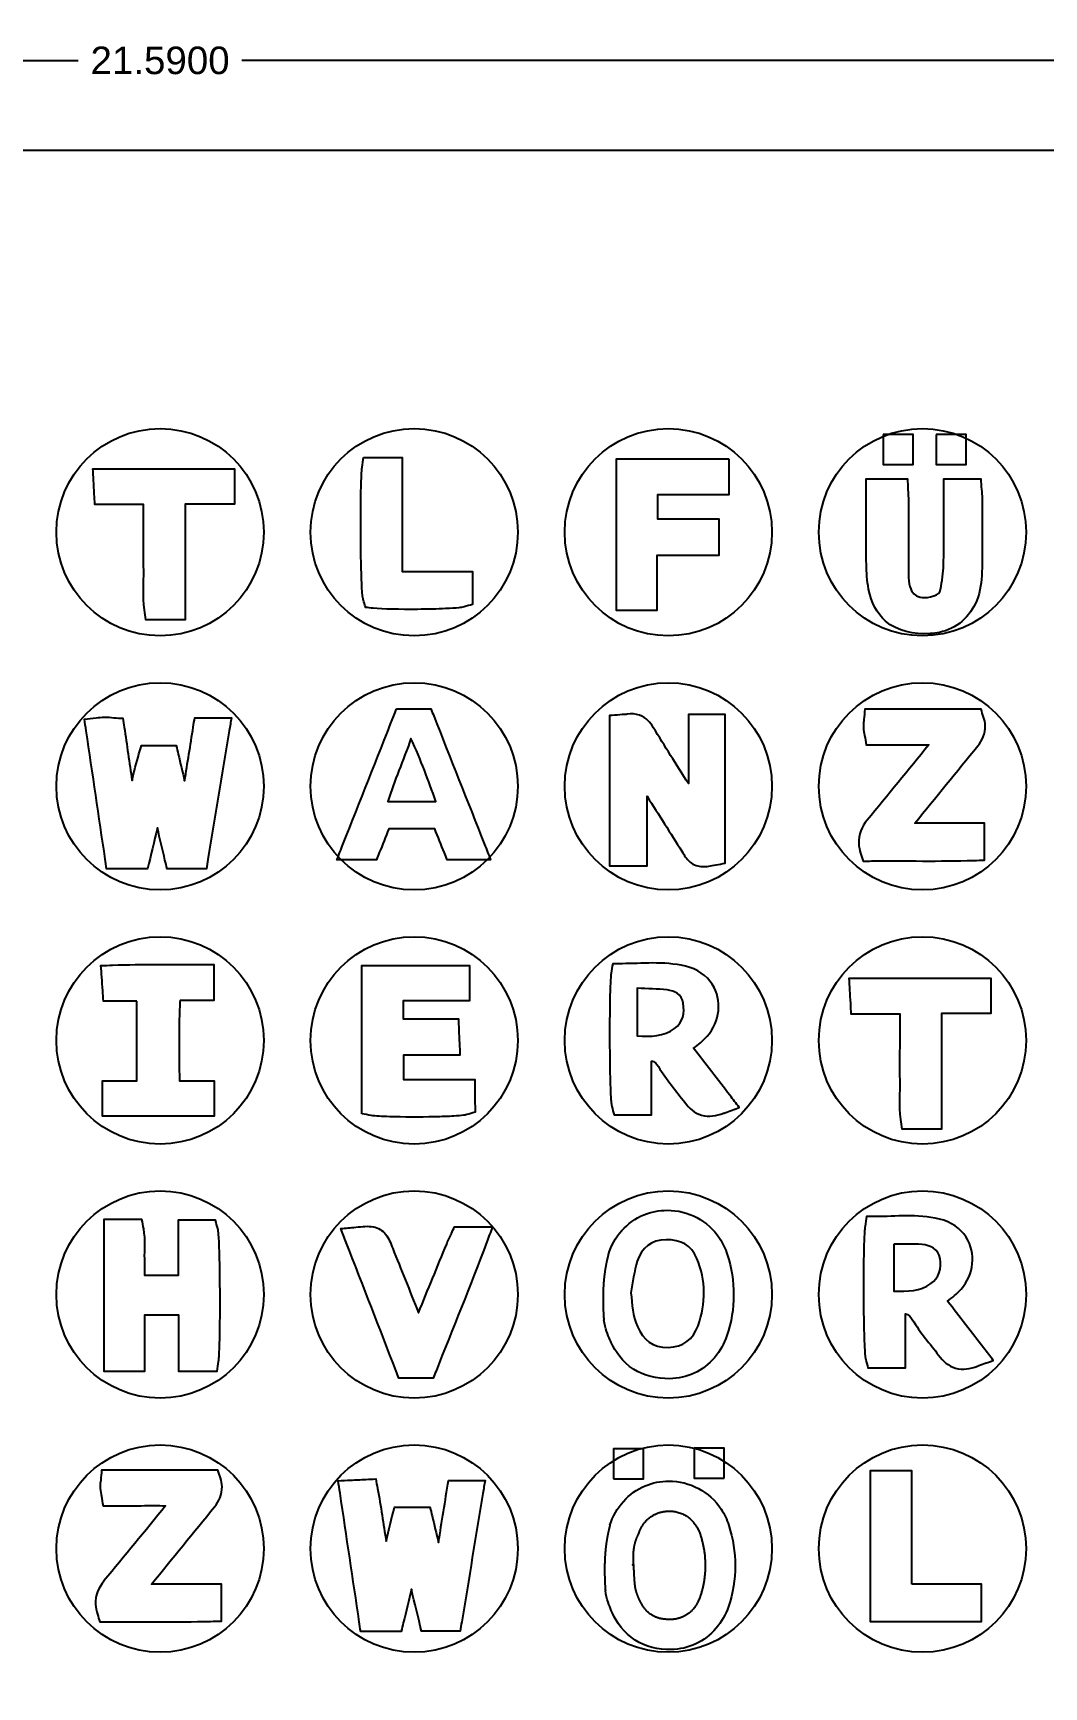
# Model space of a CAD drawing. Header units: centimetres. Extents: x 0 to 21.6, y 0 to 22.4.
# Drawn here: x 9.97 to 16.57, y 11.55 to 22.36 of the extents above; entities that cross this region are included whole.
import ezdxf

# ---------------------------------------------------------------- set-up
doc = ezdxf.new("R2010")
doc.units = ezdxf.units.CM
doc.header["$MEASUREMENT"] = 0
doc.styles.get("Standard").update_dxf_attribs({"font": 'arial.ttf'})
doc.dimstyles.get("Standard").update_dxf_attribs({"dimtxt": 0.18, "dimasz": 0.18, "dimexe": 0.18, "dimexo": 0.0625, "dimgap": 0.09, "dimtad": 0, "dimtih": 1, "dimtoh": 1, "dimdec": 4, "dimzin": 0, "dimdsep": 46, "dimtxsty": 'Standard', "dimcen": 0.09, "dimadec": 0, "dimazin": 0, "dimtfac": 1, "dimtdec": 4, "dimtofl": 0, "dimtmove": 0, "dimatfit": 3, "dimfxl": 1, "dimtolj": 1, "dimtzin": 0, "dimarcsym": 0})

# ---------------------------------------------------------------- blocks, each defined once
blk = doc.blocks.new('*D3')
at = {"color": 0, "lineweight": -2, "transparency": 16777216}
for p, q in [((0, 21.652), (0, 22.357)), ((21.59, 21.652), (21.59, 22.357)), ((0.18, 22.177), (10.26, 22.177)), ((21.41, 22.177), (11.33, 22.177))]:
    blk.add_line(p, q, dxfattribs=at)
at = {"color": 0, "transparency": 16777216}
for points in [[(0.18, 22.207), (0.18, 22.147), (0, 22.177)], [(21.41, 22.207), (21.41, 22.147), (21.59, 22.177)]]:
    blk.add_solid(points, dxfattribs=at)
at = {"layer": 'Defpoints', "color": 0, "transparency": 16777216}
for p in [(21.59, 22.177), (0, 21.59), (21.59, 21.59)]:
    blk.add_point(p, dxfattribs=at)
at = {"color": 0, "transparency": 16777216, "insert": (10.795, 22.177), "char_height": 0.18, "attachment_point": 5}
blk.add_mtext('\\A1;21.5900', dxfattribs=at)
blk = doc.blocks.new('*U11')
blk.add_circle((0.121, 0.192), 0.677)
blk = doc.blocks.new('*U12')
at = {"color": 0, "linetype": 'ByBlock', "lineweight": -2, "transparency": 16777216}
for p in [(8.3, 16.6), (9.96, 16.6), (11.62, 16.6), (13.28, 16.6), (8.3, 14.94), (9.96, 14.94), (11.62, 14.94), (13.28, 14.94), (8.3, 13.28), (9.96, 13.28), (11.62, 13.28), (13.28, 13.28), (8.3, 11.62), (9.96, 11.62), (11.62, 11.62), (13.28, 11.62), (8.3, 9.96), (9.96, 9.96), (11.62, 9.96), (13.28, 9.96)]:
    blk.add_blockref('*U11', p, dxfattribs=at)

msp = doc.modelspace()

# ---------------------------------------------------------------- linework, layer by layer
for points in [[(0, 0), (21.59, 0), (21.59, 21.59), (0, 21.59)], [(15.51778, 19.73368), (15.51778, 19.53751), (15.71395, 19.53751), (15.71395, 19.73368)], [(15.86356, 19.73368), (15.86356, 19.53751), (16.05972, 19.53751), (16.05972, 19.73368)], [(14.5126, 19.57259), (13.77414, 19.57259), (13.77414, 18.58629), (14.04155, 18.58629), (14.04155, 18.94537), (14.44764, 18.94537), (14.44764, 19.18164), (14.0467, 19.18164), (14.0467, 19.34279), (14.5126, 19.34279)], [(13.75692, 12.91077), (13.95308, 12.91077), (13.95308, 13.10693), (13.75692, 13.10693)], [(14.47954, 12.91523), (14.47954, 13.11139), (14.28338, 13.11139), (14.28338, 12.91523)]]:
    msp.add_lwpolyline(points, close=True)
for points, degree, knots in [([(12.12423, 19.58444), (12.12127, 19.56332), (12.11832, 19.5422), (12.11536, 19.52108), (12.11108, 19.49049), (12.1094, 19.44715), (12.10786, 19.38824), (12.1048, 19.27085), (12.10472, 19.10229), (12.10696, 18.9569), (12.10808, 18.8842), (12.10978, 18.81744), (12.11203, 18.7655), (12.11322, 18.73784), (12.11456, 18.71449), (12.11616, 18.69584), (12.11733, 18.68224), (12.11819, 18.67229), (12.12092, 18.65965), (12.12148, 18.65707), (12.12214, 18.65429), (12.12321, 18.65079), (12.12766, 18.63624), (12.13211, 18.62169), (12.13655, 18.60714), (12.13687, 18.60609), (12.13719, 18.60505), (12.13751, 18.604), (12.15373, 18.60237), (12.16996, 18.60073), (12.18618, 18.5991), (12.25078, 18.59258), (12.36314, 18.59092), (12.47589, 18.59178), (12.54201, 18.59228), (12.60727, 18.59379), (12.66046, 18.59624), (12.69474, 18.59782), (12.72369, 18.5997), (12.74644, 18.60229), (12.759, 18.60372), (12.76861, 18.60476), (12.78203, 18.6085), (12.79996, 18.61351), (12.81788, 18.61851), (12.83581, 18.62351), (12.83581, 18.69531), (12.83581, 18.76711), (12.83581, 18.83891), (12.81129, 18.83891), (12.78676, 18.83891), (12.76224, 18.8389), (12.63431, 18.83889), (12.50889, 18.83888), (12.37636, 18.83888), (12.37636, 19.0874), (12.37636, 19.33592), (12.37636, 19.58444), (12.29232, 19.58444), (12.20827, 19.58444), (12.12423, 19.58444)], 3, [0, 0, 0, 0, 0.19412187, 0.19412187, 0.19412187, 0.39469622, 0.39469622, 0.39469622, 0.79440904, 0.79440904, 0.79440904, 0.99426546, 0.99426546, 0.99426546, 1.10068193, 1.10068193, 1.10068193, 1.1782426, 1.1782426, 1.1782426, 1.19412187, 1.19412187, 1.19412187, 1.47722309, 1.47722309, 1.47722309, 1.49755207, 1.49755207, 1.49755207, 1.62948085, 1.62948085, 1.62948085, 2.08969772, 2.08969772, 2.08969772, 2.35958929, 2.35958929, 2.35958929, 2.53350724, 2.53350724, 2.53350724, 2.62948085, 2.62948085, 2.62948085, 2.96769652, 2.96769652, 2.96769652, 3.96769652, 3.96769652, 3.96769652, 4.12972646, 4.12972646, 4.12972646, 4.97498948, 4.97498948, 4.97498948, 5.97498948, 5.97498948, 5.97498948, 6.97498948, 6.97498948, 6.97498948, 6.97498948]), ([(10.68792, 18.84394), (10.68916, 18.76616), (10.6812, 18.68003), (10.69306, 18.58798), (10.69581, 18.56659), (10.69857, 18.5452), (10.70133, 18.52382), (10.78739, 18.52382), (10.87345, 18.52382), (10.95952, 18.52382), (10.95952, 18.77587), (10.95952, 19.02793), (10.95952, 19.27998), (11.06656, 19.27998), (11.1736, 19.27998), (11.28064, 19.27998), (11.28064, 19.35689), (11.28064, 19.4338), (11.28064, 19.51072), (10.97254, 19.51072), (10.66445, 19.51072), (10.35635, 19.51072), (10.35776, 19.48487), (10.35916, 19.45902), (10.36056, 19.43318), (10.36219, 19.40302), (10.36357, 19.37775), (10.36533, 19.34527), (10.36658, 19.32208), (10.36784, 19.29888), (10.36909, 19.27568), (10.47527, 19.27568), (10.58144, 19.27568), (10.68762, 19.27568), (10.68762, 19.2139), (10.68762, 19.15211), (10.68762, 19.09033), (10.68762, 19.00922), (10.68657, 18.92708), (10.68792, 18.84394)], 3, [0, 0, 0, 0, 1, 1, 1, 1.26252933, 1.26252933, 1.26252933, 2.26252933, 2.26252933, 2.26252933, 3.26252933, 3.26252933, 3.26252933, 4.26252933, 4.26252933, 4.26252933, 5.26252933, 5.26252933, 5.26252933, 6.26252933, 6.26252933, 6.26252933, 7.12036964, 7.12036964, 7.12036964, 8.12036964, 8.12036964, 8.12036964, 8.83397732, 8.83397732, 8.83397732, 9.83397732, 9.83397732, 9.83397732, 10.83397732, 10.83397732, 10.83397732, 11.83391642, 11.83391642, 11.83391642, 11.83391642]), ([(15.40812, 19.29431), (15.40814, 19.31848), (15.40814, 19.34265), (15.40814, 19.37193), (15.40814, 19.39645), (15.40814, 19.42097), (15.40814, 19.44549), (15.49782, 19.44549), (15.5875, 19.44549), (15.67718, 19.44549), (15.67829, 19.42212), (15.67939, 19.39876), (15.68049, 19.3754), (15.68176, 19.34856), (15.684, 19.32357), (15.68405, 19.29524)], 3, [0, 0, 0, 0, 0.99925616, 0.99925616, 0.99925616, 1.83604736, 1.83604736, 1.83604736, 2.83604736, 2.83604736, 2.83604736, 3.65709546, 3.65709546, 3.65709546, 4.65709546, 4.65709546, 4.65709546, 4.65709546]), ([(15.91289, 18.88382), (15.91289, 18.88382), (15.91289, 18.88382), (15.91289, 18.88383), (15.91596, 19.01812), (15.91386, 19.15387), (15.91388, 19.29089), (15.91388, 19.34188), (15.91388, 19.39287), (15.91388, 19.44386), (15.99452, 19.44386), (16.07516, 19.44386), (16.1558, 19.44386), (16.15744, 19.4211), (16.15908, 19.39835), (16.16073, 19.37559), (16.16199, 19.35815), (16.16496, 19.33742), (16.16499, 19.31169)], 3, [0, 0, 0, 0, 0.00001812, 0.00001812, 0.00001812, 1.00001812, 1.00001812, 1.00001812, 2.00001812, 2.00001812, 2.00001812, 3.00001812, 3.00001812, 3.00001812, 4.12017478, 4.12017478, 4.12017478, 5.12017478, 5.12017478, 5.12017478, 5.12017478]), ([(15.40872, 18.8845), (15.40695, 19.02179), (15.40812, 19.15838), (15.40812, 19.29421), (15.40812, 19.29424), (15.40812, 19.29428), (15.40812, 19.29431)], 3, [0, 0, 0, 0, 1, 1, 1, 1.00026325, 1.00026325, 1.00026325, 1.00026325]), ([(15.68405, 19.29524), (15.68438, 19.14397), (15.68421, 18.99282), (15.68421, 18.84176), (15.68421, 18.82585), (15.68392, 18.81175), (15.68428, 18.79946)], 3, [0, 0, 0, 0, 0.99992461, 0.99992461, 0.99992461, 1.99642997, 1.99642997, 1.99642997, 1.99642997]), ([(15.89247, 18.72198), (15.89248, 18.72199), (15.89248, 18.72201), (15.89248, 18.72203), (15.9041, 18.77598), (15.91167, 18.83086), (15.91289, 18.88382)], 3, [-0.00027596, -0.00027596, -0.00027596, -0.00027596, 0, 0, 0, 0.99997637, 0.99997637, 0.99997637, 0.99997637]), ([(15.82496, 18.43324), (15.71798, 18.42749), (15.61326, 18.44607), (15.53443, 18.51518), (15.4786, 18.56413), (15.44078, 18.63569), (15.42341, 18.72411)], 3, [0.000022713, 0.000022713, 0.000022713, 0.000022713, 0.585396377, 0.585396377, 0.585396377, 0.999960511, 0.999960511, 0.999960511, 0.999960511]), ([(15.68428, 18.79946), (15.68428, 18.79939), (15.68428, 18.79932), (15.68429, 18.79925), (15.68605, 18.73622), (15.70517, 18.70298), (15.72761, 18.68601), (15.75091, 18.6684), (15.78768, 18.65994), (15.8495, 18.67911), (15.84953, 18.67911), (15.84956, 18.67912), (15.84958, 18.67913)], 3, [-0.00045052, -0.00045052, -0.00045052, -0.00045052, 0, 0, 0, 0.49064025, 0.49064025, 0.49064025, 1, 1, 1, 1.00016534, 1.00016534, 1.00016534, 1.00016534]), ([(16.12989, 18.65026), (16.12989, 18.65026), (16.12988, 18.65025), (16.12988, 18.65024), (16.08663, 18.54025), (15.99543, 18.46441), (15.88628, 18.44123), (15.86634, 18.437), (15.84585, 18.43436), (15.82496, 18.43324)], 3, [-0.00006609, -0.00006609, -0.00006609, -0.00006609, 0, 0, 0, 0.84548916, 0.84548916, 0.84548916, 1, 1, 1, 1]), ([(12.3396, 17.94202), (12.33347, 17.92651), (12.32734, 17.91099), (12.32121, 17.89548), (12.21026, 17.61462), (12.10142, 17.33905), (11.98982, 17.05655), (11.97658, 17.02302), (11.96333, 16.9895), (11.95009, 16.95597), (12.03629, 16.95597), (12.12249, 16.95597), (12.20868, 16.95597), (12.21485, 16.97139), (12.22101, 16.98681), (12.22717, 17.00224), (12.24783, 17.05396), (12.26833, 17.10529), (12.28916, 17.15743), (12.38918, 17.15743), (12.4892, 17.15743), (12.58922, 17.15743), (12.61046, 17.10475), (12.63152, 17.05254), (12.652, 17.00182), (12.6582, 16.98648), (12.66439, 16.97114), (12.67059, 16.9558), (12.76509, 16.9558), (12.85959, 16.9558), (12.9541, 16.9558), (12.94083, 16.98934), (12.92757, 17.02288), (12.9143, 17.05642), (12.80199, 17.3404), (12.69219, 17.61807), (12.58248, 17.89551), (12.57635, 17.91101), (12.57022, 17.92651), (12.56409, 17.94202), (12.48926, 17.94202), (12.41443, 17.94202), (12.3396, 17.94202)], 3, [0, 0, 0, 0, 0.05522738, 0.05522738, 0.05522738, 1.05522738, 1.05522738, 1.05522738, 1.17391653, 1.17391653, 1.17391653, 2.17391653, 2.17391653, 2.17391653, 2.40433952, 2.40433952, 2.40433952, 3.17696123, 3.17696123, 3.17696123, 4.17696123, 4.17696123, 4.17696123, 4.95170932, 4.95170932, 4.95170932, 5.18607137, 5.18607137, 5.18607137, 6.18607137, 6.18607137, 6.18607137, 6.30417183, 6.30417183, 6.30417183, 7.30417183, 7.30417183, 7.30417183, 7.36005255, 7.36005255, 7.36005255, 8.36005255, 8.36005255, 8.36005255, 8.36005255]), ([(16.13648, 17.69942), (16.16475, 17.73375), (16.18719, 17.78068), (16.18511, 17.83185), (16.18433, 17.85096), (16.18055, 17.86994), (16.17445, 17.88845), (16.16891, 17.90531), (16.16336, 17.92217), (16.15782, 17.93902), (15.90473, 17.93902), (15.65165, 17.93902), (15.39857, 17.93902), (15.39655, 17.91671), (15.39454, 17.89439), (15.39253, 17.87207), (15.39151, 17.86081), (15.38773, 17.84688), (15.38917, 17.82204)], 3, [0, 0, 0, 0, 0.72815357, 0.72815357, 0.72815357, 1, 1, 1, 1.35220613, 1.35220613, 1.35220613, 2.35220613, 2.35220613, 2.35220613, 3.78454105, 3.78454105, 3.78454105, 4.78454105, 4.78454105, 4.78454105, 4.78454105]), ([(10.43141, 17.8878), (10.4314, 17.8878), (10.43139, 17.8878), (10.43138, 17.8878), (10.40971, 17.88803), (10.39738, 17.88508), (10.37756, 17.88308), (10.35199, 17.8805), (10.32642, 17.87793), (10.30085, 17.87535), (10.30462, 17.84993), (10.3084, 17.82451), (10.31217, 17.79909), (10.35404, 17.51697), (10.39514, 17.23977), (10.43663, 16.95994), (10.43974, 16.93902), (10.44284, 16.91809), (10.44594, 16.89717), (10.53506, 16.89717), (10.62418, 16.89717), (10.7133, 16.89717), (10.73475, 16.98594), (10.7562, 17.07471), (10.77765, 17.16349), (10.79413, 17.09341), (10.81058, 17.02342), (10.827, 16.95357), (10.83144, 16.93466), (10.83589, 16.91575), (10.84033, 16.89684), (10.92613, 16.89684), (11.01194, 16.89684), (11.09774, 16.89684), (11.10114, 16.91736), (11.10453, 16.93787), (11.10793, 16.95839), (11.15444, 17.23948), (11.20049, 17.5178), (11.2469, 17.79803), (11.25162, 17.82656), (11.25635, 17.85509), (11.26107, 17.88361), (11.18121, 17.88361), (11.10135, 17.88361), (11.02149, 17.88361), (11.01819, 17.86297), (11.01488, 17.84233), (11.01157, 17.82169), (10.99273, 17.70411), (10.97406, 17.58761), (10.95547, 17.47165), (10.94153, 17.52956), (10.92762, 17.58736), (10.91375, 17.64496), (10.90923, 17.66374), (10.90471, 17.68252), (10.90019, 17.7013), (10.82434, 17.7013), (10.74849, 17.7013), (10.67265, 17.7013), (10.66748, 17.68368), (10.66232, 17.66605), (10.65716, 17.64843), (10.63997, 17.58978), (10.62555, 17.53155), (10.61167, 17.47429), (10.59478, 17.58978), (10.57788, 17.70538), (10.56094, 17.82121), (10.55808, 17.84077), (10.55522, 17.86032), (10.55236, 17.87988), (10.53265, 17.88124), (10.51293, 17.8826), (10.49321, 17.88396), (10.47129, 17.88547), (10.45336, 17.88757), (10.43141, 17.8878)], 3, [0, 0, 0, 0, 0.00078522, 0.00078522, 0.00078522, 1.00078522, 1.00078522, 1.00078522, 2.15498862, 2.15498862, 2.15498862, 2.24509166, 2.24509166, 2.24509166, 3.24509166, 3.24509166, 3.24509166, 3.31986396, 3.31986396, 3.31986396, 4.31986396, 4.31986396, 4.31986396, 5.31986396, 5.31986396, 5.31986396, 5.75949402, 5.75949402, 5.75949402, 5.87850653, 5.87850653, 5.87850653, 6.87850653, 6.87850653, 6.87850653, 6.95149702, 6.95149702, 6.95149702, 7.95149702, 7.95149702, 7.95149702, 8.05329041, 8.05329041, 8.05329041, 9.05329041, 9.05329041, 9.05329041, 9.14300586, 9.14300586, 9.14300586, 9.6541018, 9.6541018, 9.6541018, 10.0025333, 10.0025333, 10.0025333, 10.11613519, 10.11613519, 10.11613519, 11.11613519, 11.11613519, 11.11613519, 11.22051951, 11.22051951, 11.22051951, 11.55619028, 11.55619028, 11.55619028, 12.06020414, 12.06020414, 12.06020414, 12.14529807, 12.14529807, 12.14529807, 12.98817656, 12.98817656, 12.98817656, 13.98814348, 13.98814348, 13.98814348, 13.98814348]), ([(13.84665, 17.90652), (13.83762, 17.90503), (13.82188, 17.90463), (13.79808, 17.90278), (13.77546, 17.90102), (13.75285, 17.89925), (13.73023, 17.89749), (13.73023, 17.57025), (13.73023, 17.24301), (13.73023, 16.91576), (13.75478, 16.9158), (13.77933, 16.91583), (13.80388, 16.91586), (13.83739, 16.9159), (13.86585, 16.9159), (13.90311, 16.9159), (13.92763, 16.9159), (13.95215, 16.9159), (13.97667, 16.9159), (13.97667, 16.94042), (13.97667, 16.96494), (13.97667, 16.98946), (13.97667, 17.05918), (13.97665, 17.12537), (13.97665, 17.19154), (13.97665, 17.25226), (13.97566, 17.31185), (13.9765, 17.37021), (14.05242, 17.25049), (14.1283, 17.13076), (14.20399, 17.01095)], 3, [0, 0, 0, 0, 0.99934937, 0.99934937, 0.99934937, 2.07860979, 2.07860979, 2.07860979, 3.07860979, 3.07860979, 3.07860979, 3.81011515, 3.81011515, 3.81011515, 4.81011515, 4.81011515, 4.81011515, 5.46821716, 5.46821716, 5.46821716, 5.81999403, 5.81999403, 5.81999403, 6.81999403, 6.81999403, 6.81999403, 7.68362319, 7.68362319, 7.68362319, 8.39988328, 8.39988328, 8.39988328, 8.39988328]), ([(14.01604, 17.8207), (13.99734, 17.85118), (13.97035, 17.88467), (13.92665, 17.9004), (13.90126, 17.90953), (13.87311, 17.9109), (13.84665, 17.90652)], 3, [0.000067147, 0.000067147, 0.000067147, 0.000067147, 0.632572065, 0.632572065, 0.632572065, 1, 1, 1, 1]), ([(14.20399, 17.01095), (14.20399, 17.01095), (14.20399, 17.01094), (14.20399, 17.01094), (14.22106, 16.98393), (14.23168, 16.96244), (14.25825, 16.93988), (14.2791, 16.92218), (14.31209, 16.91138), (14.33731, 16.91083), (14.36767, 16.91015), (14.39176, 16.91577), (14.42675, 16.92215), (14.44687, 16.92583), (14.46698, 16.9295), (14.4871, 16.93317), (14.4871, 17.25669), (14.4871, 17.58022), (14.4871, 17.90374), (14.40666, 17.90374), (14.32623, 17.90374), (14.24579, 17.90374), (14.24579, 17.75379), (14.24579, 17.60384), (14.24579, 17.45388), (14.16845, 17.5761), (14.09129, 17.69801), (14.01605, 17.82068), (14.01605, 17.82068), (14.01605, 17.82069), (14.01604, 17.8207)], 3, [0, 0, 0, 0, 0.00002245, 0.00002245, 0.00002245, 0.36648014, 0.36648014, 0.36648014, 0.6539247, 0.6539247, 0.6539247, 1.00002245, 1.00002245, 1.00002245, 1.19919025, 1.19919025, 1.19919025, 2.19919025, 2.19919025, 2.19919025, 3.19919025, 3.19919025, 3.19919025, 4.19919025, 4.19919025, 4.19919025, 4.98912166, 4.98912166, 4.98912166, 4.98916294, 4.98916294, 4.98916294, 4.98916294]), ([(12.43404, 17.74854), (12.50023, 17.60584), (12.54611, 17.47437), (12.59696, 17.33732), (12.48986, 17.33732), (12.39198, 17.33732), (12.28335, 17.33732), (12.32443, 17.47344), (12.38297, 17.59935), (12.43404, 17.74854), (12.50023, 17.60584), (12.54611, 17.47437), (12.59696, 17.33732), (12.48986, 17.33732), (12.39198, 17.33732), (12.28335, 17.33732), (12.32443, 17.47344), (12.38297, 17.59933), (12.43404, 17.74854)], 3, [0, 0, 0, 0, 1, 1, 1, 2, 2, 2, 3, 3, 3, 4, 4, 4, 5, 5, 5, 6, 6, 6, 6]), ([(15.38917, 17.82204), (15.39053, 17.79869), (15.39487, 17.78354), (15.39741, 17.76833), (15.40083, 17.74785), (15.40425, 17.72737), (15.40767, 17.70689), (15.49039, 17.70682), (15.5731, 17.70675), (15.65581, 17.70668), (15.71194, 17.70663), (15.7655, 17.7083), (15.81622, 17.7061), (15.68232, 17.54176), (15.5489, 17.37742), (15.41386, 17.21487), (15.41386, 17.21487), (15.41386, 17.21487), (15.41386, 17.21487)], 3, [0, 0, 0, 0, 0.99977745, 0.99977745, 0.99977745, 2.11838602, 2.11838602, 2.11838602, 3.11838602, 3.11838602, 3.11838602, 4.11832114, 4.11832114, 4.11832114, 4.97489862, 4.97489862, 4.97489862, 4.97491034, 4.97491034, 4.97491034, 4.97491034]), ([(15.41386, 17.21487), (15.37943, 17.17342), (15.35573, 17.11904), (15.3589, 17.06171), (15.36007, 17.0406), (15.36434, 17.01967), (15.37098, 16.99893), (15.37649, 16.98174), (15.382, 16.96454), (15.3875, 16.94735), (15.40556, 16.9475), (15.42361, 16.94766), (15.44167, 16.94781), (15.66397, 16.94972), (15.88589, 16.94435), (16.10953, 16.95129), (16.13329, 16.95203), (16.15705, 16.95277), (16.1808, 16.95351), (16.1808, 17.03374), (16.1808, 17.11397), (16.1808, 17.1942), (16.15629, 17.1942), (16.13177, 17.1942), (16.10725, 17.19421), (15.98006, 17.19422), (15.85503, 17.19423), (15.72482, 17.19423), (15.86196, 17.36304), (15.99856, 17.53195), (16.13648, 17.69942)], 3, [0, 0, 0, 0, 0.73084267, 0.73084267, 0.73084267, 0.9999803, 0.9999803, 0.9999803, 1.29316916, 1.29316916, 1.29316916, 1.37381091, 1.37381091, 1.37381091, 2.37381091, 2.37381091, 2.37381091, 2.48135121, 2.48135121, 2.48135121, 3.48135121, 3.48135121, 3.48135121, 3.62053483, 3.62053483, 3.62053483, 4.34258068, 4.34258068, 4.34258068, 5.28773811, 5.28773811, 5.28773811, 5.28773811]), ([(10.6433, 16.03199), (10.6433, 15.85826), (10.6433, 15.68452), (10.6433, 15.51079), (10.56866, 15.51079), (10.49403, 15.51079), (10.41939, 15.51079), (10.4194, 15.48626), (10.41942, 15.46172), (10.41943, 15.43719), (10.41945, 15.4046), (10.41945, 15.38108), (10.41945, 15.35412), (10.41945, 15.3296), (10.41945, 15.30508), (10.41945, 15.28056), (10.66253, 15.28056), (10.9056, 15.28056), (11.14868, 15.28056), (11.14868, 15.35787), (11.14868, 15.43518), (11.14868, 15.51249), (11.07339, 15.51249), (10.9981, 15.51249), (10.92282, 15.51249), (10.92228, 15.52331), (10.9218, 15.53468), (10.92137, 15.547), (10.91827, 15.63488), (10.9178, 15.76087), (10.91975, 15.87074), (10.92082, 15.93144), (10.92264, 15.98742), (10.92505, 16.02894), (10.9252, 16.03151), (10.92535, 16.03401), (10.92551, 16.03649), (10.99921, 16.03649), (11.07291, 16.03649), (11.14661, 16.03649), (11.14661, 16.11501), (11.14661, 16.19354), (11.14661, 16.27206), (11.12182, 16.27179), (11.09703, 16.27152), (11.07225, 16.27125), (10.87694, 16.26912), (10.68439, 16.27526), (10.48465, 16.26712), (10.45942, 16.2661), (10.4342, 16.26507), (10.40898, 16.26404), (10.41074, 16.23886), (10.4125, 16.21367), (10.41426, 16.18849), (10.4165, 16.15655), (10.41817, 16.13295), (10.42046, 16.10038), (10.42207, 16.07758), (10.42367, 16.05479), (10.42528, 16.03199), (10.49795, 16.03199), (10.57063, 16.03199), (10.6433, 16.03199)], 3, [0, 0, 0, 0, 1, 1, 1, 2, 2, 2, 2.75240737, 2.75240737, 2.75240737, 3.75240737, 3.75240737, 3.75240737, 4.66164142, 4.66164142, 4.66164142, 5.66164142, 5.66164142, 5.66164142, 6.66164142, 6.66164142, 6.66164142, 7.66164142, 7.66164142, 7.66164142, 7.71606933, 7.71606933, 7.71606933, 8.104074, 8.104074, 8.104074, 8.31840448, 8.31840448, 8.31840448, 8.33170731, 8.33170731, 8.33170731, 9.33170731, 9.33170731, 9.33170731, 10.33170731, 10.33170731, 10.33170731, 10.45731909, 10.45731909, 10.45731909, 11.45731909, 11.45731909, 11.45731909, 11.58582884, 11.58582884, 11.58582884, 12.37508782, 12.37508782, 12.37508782, 13.37508782, 13.37508782, 13.37508782, 14.07466284, 14.07466284, 14.07466284, 15.07466284, 15.07466284, 15.07466284, 15.07466284]), ([(12.11182, 15.29578), (12.13232, 15.29238), (12.15283, 15.28898), (12.17333, 15.28557), (12.20373, 15.28053), (12.24319, 15.27873), (12.29493, 15.27711), (12.37991, 15.27445), (12.49071, 15.27429), (12.58647, 15.27624), (12.63434, 15.27721), (12.67833, 15.27871), (12.71385, 15.28077), (12.73925, 15.28224), (12.75975, 15.28383), (12.77713, 15.28638), (12.78405, 15.28739), (12.79023, 15.28836), (12.79878, 15.2908), (12.81658, 15.29588), (12.83438, 15.30097), (12.85218, 15.30606), (12.85217, 15.32457), (12.85215, 15.34308), (12.85213, 15.36159), (12.85211, 15.38571), (12.85211, 15.40993), (12.85211, 15.44634), (12.85211, 15.47086), (12.85211, 15.49538), (12.85211, 15.5199), (12.69635, 15.5199), (12.54059, 15.5199), (12.38483, 15.5199), (12.38483, 15.57294), (12.38483, 15.62598), (12.38483, 15.67902), (12.50786, 15.67902), (12.6309, 15.67902), (12.75393, 15.67902), (12.75278, 15.70464), (12.75162, 15.73026), (12.75047, 15.75589), (12.749, 15.78847), (12.74787, 15.81373), (12.74642, 15.8462), (12.74538, 15.86963), (12.74433, 15.89306), (12.74329, 15.91649), (12.62326, 15.91649), (12.50323, 15.91649), (12.3832, 15.91649), (12.3832, 15.956), (12.3832, 15.99551), (12.3832, 16.03502), (12.52763, 16.03502), (12.67207, 16.03502), (12.81651, 16.03502), (12.81651, 16.11195), (12.81651, 16.18888), (12.81651, 16.26581), (12.58161, 16.26581), (12.34671, 16.26581), (12.11182, 16.26581), (12.11182, 15.94247), (12.11182, 15.61913), (12.11182, 15.29578)], 3, [0, 0, 0, 0, 0.23033109, 0.23033109, 0.23033109, 0.46372126, 0.46372126, 0.46372126, 0.84702617, 0.84702617, 0.84702617, 1.03867863, 1.03867863, 1.03867863, 1.17574655, 1.17574655, 1.17574655, 1.23033109, 1.23033109, 1.23033109, 1.56654087, 1.56654087, 1.56654087, 2.3328675, 2.3328675, 2.3328675, 3.3328675, 3.3328675, 3.3328675, 4.00626572, 4.00626572, 4.00626572, 5.00626572, 5.00626572, 5.00626572, 6.00626572, 6.00626572, 6.00626572, 7.00626572, 7.00626572, 7.00626572, 7.79249071, 7.79249071, 7.79249071, 8.79249071, 8.79249071, 8.79249071, 9.51369928, 9.51369928, 9.51369928, 10.51369928, 10.51369928, 10.51369928, 11.51369928, 11.51369928, 11.51369928, 12.51369928, 12.51369928, 12.51369928, 13.51369928, 13.51369928, 13.51369928, 14.51369928, 14.51369928, 14.51369928, 15.51369928, 15.51369928, 15.51369928, 15.51369928]), ([(14.3694, 15.80335), (14.3694, 15.80335), (14.3694, 15.80335), (14.3694, 15.80335), (14.45197, 15.89784), (14.46994, 16.03654), (14.40173, 16.14263), (14.3656, 16.19882), (14.30437, 16.24239), (14.22703, 16.26044), (14.0797, 16.29484), (13.9399, 16.27664), (13.81465, 16.27687), (13.79361, 16.27691), (13.77257, 16.27695), (13.75152, 16.27699), (13.74829, 16.2562), (13.74506, 16.23541), (13.74182, 16.21462), (13.73797, 16.18988), (13.73669, 16.15946), (13.73518, 16.11589), (13.73138, 16.00583), (13.7306, 15.82936), (13.73221, 15.67336), (13.73302, 15.59537), (13.73442, 15.52269), (13.73641, 15.46599), (13.73749, 15.43515), (13.73872, 15.40914), (13.74021, 15.38877), (13.74129, 15.37409), (13.74206, 15.36362), (13.74459, 15.35071), (13.745, 15.3486), (13.74548, 15.34636), (13.74618, 15.34368), (13.75098, 15.32538), (13.75578, 15.30708), (13.76058, 15.28878), (13.84203, 15.28878), (13.92348, 15.28878), (14.00493, 15.28878), (14.00492, 15.3133), (14.00492, 15.33783), (14.00491, 15.36235), (14.0049, 15.45762), (14.00489, 15.54952), (14.00489, 15.64082), (14.01059, 15.64003), (14.01437, 15.63886), (14.01812, 15.63719), (14.02689, 15.63327), (14.03669, 15.6262), (14.05027, 15.60413)], 3, [0, 0, 0, 0, 0.00001576, 0.00001576, 0.00001576, 0.65377623, 0.65377623, 0.65377623, 1.00001576, 1.00001576, 1.00001576, 2.00001074, 2.00001074, 2.00001074, 2.16010553, 2.16010553, 2.16010553, 2.38176332, 2.38176332, 2.38176332, 2.54697631, 2.54697631, 2.54697631, 2.96436981, 2.96436981, 2.96436981, 3.17306657, 3.17306657, 3.17306657, 3.28657962, 3.28657962, 3.28657962, 3.3683996, 3.3683996, 3.3683996, 3.38176332, 3.38176332, 3.38176332, 3.71825433, 3.71825433, 3.71825433, 4.71825433, 4.71825433, 4.71825433, 4.92587699, 4.92587699, 4.92587699, 5.73247829, 5.73247829, 5.73247829, 5.91551785, 5.91551785, 5.91551785, 6.34336848, 6.34336848, 6.34336848, 6.34336848]), ([(13.91197, 15.80533), (13.91197, 15.90676), (13.91197, 16.00424), (13.91197, 16.11657), (13.9801, 16.11289), (14.04369, 16.11234), (14.10651, 16.10517), (14.15795, 16.09928), (14.20426, 16.07706), (14.21232, 16.01864), (14.22099, 15.95567), (14.21467, 15.89417), (14.15635, 15.85303), (14.08361, 15.80176), (14.00153, 15.79814), (13.91197, 15.80533), (13.91197, 15.90678), (13.91197, 16.00424), (13.91197, 16.11657), (13.9801, 16.11289), (14.04369, 16.11234), (14.10651, 16.10517), (14.15794, 16.09928), (14.20426, 16.07704), (14.21232, 16.01864), (14.22099, 15.95567), (14.21467, 15.89417), (14.15635, 15.85303), (14.08363, 15.80174), (14.00153, 15.79812), (13.91197, 15.80533)], 3, [0, 0, 0, 0, 1, 1, 1, 2, 2, 2, 3, 3, 3, 4, 4, 4, 5, 5, 5, 6, 6, 6, 7, 7, 7, 8, 8, 8, 9, 9, 9, 10, 10, 10, 10]), ([(15.62877, 15.51565), (15.63002, 15.43788), (15.62205, 15.35174), (15.63391, 15.25969), (15.63667, 15.2383), (15.63943, 15.21692), (15.64218, 15.19553), (15.72825, 15.19553), (15.81431, 15.19553), (15.90037, 15.19553), (15.90037, 15.44759), (15.90037, 15.69964), (15.90037, 15.95169), (16.00741, 15.95169), (16.11445, 15.95169), (16.22149, 15.95169), (16.22149, 16.02861), (16.22149, 16.10552), (16.22149, 16.18243), (15.9134, 16.18243), (15.6053, 16.18243), (15.29721, 16.18243), (15.29861, 16.15658), (15.30001, 16.13074), (15.30141, 16.10489), (15.30304, 16.07473), (15.30443, 16.04947), (15.30618, 16.01699), (15.30744, 15.99379), (15.30869, 15.97059), (15.30995, 15.9474), (15.41612, 15.9474), (15.5223, 15.9474), (15.62848, 15.9474), (15.62848, 15.88561), (15.62848, 15.82383), (15.62848, 15.76204), (15.62848, 15.68094), (15.62743, 15.59879), (15.62877, 15.51565)], 3, [0, 0, 0, 0, 1, 1, 1, 1.26252933, 1.26252933, 1.26252933, 2.26252933, 2.26252933, 2.26252933, 3.26252933, 3.26252933, 3.26252933, 4.26252933, 4.26252933, 4.26252933, 5.26252933, 5.26252933, 5.26252933, 6.26252933, 6.26252933, 6.26252933, 7.12036964, 7.12036964, 7.12036964, 8.12036964, 8.12036964, 8.12036964, 8.83397732, 8.83397732, 8.83397732, 9.83397732, 9.83397732, 9.83397732, 10.83397732, 10.83397732, 10.83397732, 11.83391642, 11.83391642, 11.83391642, 11.83391642]), ([(14.22194, 15.37128), (14.22194, 15.37128), (14.22194, 15.37128), (14.22195, 15.37127), (14.25089, 15.33351), (14.28528, 15.3005), (14.33227, 15.28697), (14.38071, 15.27303), (14.42815, 15.28296), (14.47631, 15.29988), (14.47907, 15.30085), (14.48186, 15.30186), (14.48466, 15.30289), (14.51603, 15.31442), (14.5474, 15.32596), (14.57877, 15.3375), (14.55834, 15.36396), (14.53792, 15.39041), (14.5175, 15.41687), (14.43775, 15.52019), (14.35839, 15.62302), (14.28048, 15.72398), (14.31032, 15.74695), (14.34122, 15.7711), (14.3694, 15.80335)], 3, [0, 0, 0, 0, 0.00005366, 0.00005366, 0.00005366, 0.47851645, 0.47851645, 0.47851645, 0.97172652, 0.97172652, 0.97172652, 1.00005366, 1.00005366, 1.00005366, 1.35722641, 1.35722641, 1.35722641, 1.5721588, 1.5721588, 1.5721588, 2.41148305, 2.41148305, 2.41148305, 3.02078695, 3.02078695, 3.02078695, 3.02078695]), ([(10.69434, 14.35029), (10.69435, 14.35027), (10.69435, 14.35025), (10.69435, 14.35023), (10.6952, 14.31328), (10.69512, 14.27685), (10.69494, 14.23978), (10.76752, 14.23978), (10.84011, 14.23978), (10.91269, 14.23978), (10.91269, 14.36008), (10.91269, 14.48038), (10.91269, 14.60068), (10.99406, 14.60068), (11.07544, 14.60068), (11.15681, 14.60068), (11.16172, 14.58258), (11.16663, 14.56448), (11.17155, 14.54638), (11.17592, 14.53027), (11.17589, 14.52283), (11.17701, 14.50993), (11.18181, 14.45482), (11.18447, 14.34735), (11.1859, 14.22316), (11.18716, 14.11429), (11.18724, 13.99454), (11.18593, 13.89446), (11.18503, 13.82508), (11.18351, 13.76549), (11.1811, 13.72398), (11.18004, 13.70561), (11.17898, 13.69136), (11.17698, 13.67797), (11.17385, 13.65709), (11.17072, 13.6362), (11.16759, 13.61531), (11.08374, 13.61531), (10.99989, 13.61531), (10.91604, 13.61531), (10.91604, 13.73771), (10.91604, 13.86012), (10.91604, 13.98252), (10.84265, 13.98252), (10.76926, 13.98252), (10.69588, 13.98252), (10.69588, 13.8602), (10.69588, 13.73789), (10.69588, 13.61558), (10.60674, 13.61558), (10.5176, 13.61558), (10.42847, 13.61558), (10.42846, 13.6401), (10.42846, 13.66462), (10.42846, 13.68914), (10.42844, 13.96819), (10.42844, 14.24634), (10.42844, 14.53109), (10.42844, 14.55561), (10.42844, 14.58013), (10.42844, 14.60465), (10.51112, 14.60465), (10.59381, 14.60465), (10.67649, 14.60465), (10.68026, 14.58467), (10.68402, 14.56469), (10.68778, 14.54471), (10.70197, 14.4694), (10.69309, 14.40356), (10.69434, 14.35029)], 3, [0, 0, 0, 0, 0.00033806, 0.00033806, 0.00033806, 0.60600584, 0.60600584, 0.60600584, 1.60600584, 1.60600584, 1.60600584, 2.60600584, 2.60600584, 2.60600584, 3.60600584, 3.60600584, 3.60600584, 3.94788276, 3.94788276, 3.94788276, 4.02621101, 4.02621101, 4.02621101, 4.36095299, 4.36095299, 4.36095299, 4.65441788, 4.65441788, 4.65441788, 4.85787007, 4.85787007, 4.85787007, 4.94788276, 4.94788276, 4.94788276, 5.16641663, 5.16641663, 5.16641663, 6.16641663, 6.16641663, 6.16641663, 7.16641663, 7.16641663, 7.16641663, 8.16641663, 8.16641663, 8.16641663, 9.16641663, 9.16641663, 9.16641663, 10.16641663, 10.16641663, 10.16641663, 10.25428274, 10.25428274, 10.25428274, 11.25428274, 11.25428274, 11.25428274, 11.34039527, 11.34039527, 11.34039527, 12.34039527, 12.34039527, 12.34039527, 12.66972819, 12.66972819, 12.66972819, 13.66954751, 13.66954751, 13.66954751, 13.66954751]), ([(13.72317, 14.37736), (13.72317, 14.37738), (13.72317, 14.37739), (13.72318, 14.3774), (13.75888, 14.49387), (13.84604, 14.59098), (13.95417, 14.63555), (14.00292, 14.65564), (14.05516, 14.66573), (14.10739, 14.66612)], 3, [-0.00013063, -0.00013063, -0.00013063, -0.00013063, 0, 0, 0, 0.68924732, 0.68924732, 0.68924732, 1, 1, 1, 1]), ([(14.10739, 14.66612), (14.24296, 14.66714), (14.3745, 14.59688), (14.4492, 14.48367), (14.47088, 14.45082), (14.48803, 14.41473), (14.50023, 14.37665)], 3, [0.000020737, 0.000020737, 0.000020737, 0.000020737, 0.775041842, 0.775041842, 0.775041842, 0.999939302, 0.999939302, 0.999939302, 0.999939302]), ([(16.02789, 14.15133), (16.02789, 14.15134), (16.02789, 14.15134), (16.02789, 14.15134), (16.11046, 14.24583), (16.12843, 14.38453), (16.06022, 14.49062), (16.02409, 14.5468), (15.96286, 14.59038), (15.88552, 14.60843), (15.73819, 14.64282), (15.59839, 14.62462), (15.47314, 14.62486), (15.4521, 14.6249), (15.43106, 14.62494), (15.41001, 14.62498), (15.40678, 14.60419), (15.40355, 14.5834), (15.40031, 14.56261), (15.39646, 14.53787), (15.39518, 14.50744), (15.39368, 14.46388), (15.38988, 14.35382), (15.38909, 14.17735), (15.3907, 14.02135), (15.39151, 13.94336), (15.39292, 13.87068), (15.3949, 13.81398), (15.39598, 13.78314), (15.39721, 13.75713), (15.3987, 13.73676), (15.39978, 13.72208), (15.40055, 13.71161), (15.40308, 13.6987), (15.40349, 13.69659), (15.40397, 13.69434), (15.40468, 13.69167), (15.40947, 13.67337), (15.41427, 13.65507), (15.41907, 13.63676), (15.50052, 13.63676), (15.58197, 13.63676), (15.66342, 13.63676), (15.66341, 13.66129), (15.66341, 13.68581), (15.6634, 13.71034), (15.66339, 13.80561), (15.66338, 13.89751), (15.66338, 13.98881), (15.66908, 13.98802), (15.67286, 13.98685), (15.67661, 13.98518), (15.68538, 13.98126), (15.69519, 13.97419), (15.70876, 13.95211)], 3, [0, 0, 0, 0, 0.00001576, 0.00001576, 0.00001576, 0.65377623, 0.65377623, 0.65377623, 1.00001576, 1.00001576, 1.00001576, 2.00001074, 2.00001074, 2.00001074, 2.16010553, 2.16010553, 2.16010553, 2.38176332, 2.38176332, 2.38176332, 2.54697631, 2.54697631, 2.54697631, 2.96436981, 2.96436981, 2.96436981, 3.17306657, 3.17306657, 3.17306657, 3.28657962, 3.28657962, 3.28657962, 3.3683996, 3.3683996, 3.3683996, 3.38176332, 3.38176332, 3.38176332, 3.71825433, 3.71825433, 3.71825433, 4.71825433, 4.71825433, 4.71825433, 4.92587699, 4.92587699, 4.92587699, 5.73247829, 5.73247829, 5.73247829, 5.91551785, 5.91551785, 5.91551785, 6.34336848, 6.34336848, 6.34336848, 6.34336848]), ([(12.66723, 14.44522), (12.67773, 14.47081), (12.6889, 14.49352), (12.69853, 14.51483), (12.70505, 14.52924), (12.71157, 14.54366), (12.71809, 14.55808), (12.8008, 14.55808), (12.8835, 14.55808), (12.96621, 14.55808), (12.95389, 14.525), (12.94157, 14.49192), (12.92925, 14.45884), (12.82166, 14.17001), (12.70651, 13.89284), (12.59756, 13.61482), (12.59145, 13.59925), (12.58535, 13.58368), (12.57925, 13.5681), (12.50457, 13.5681), (12.42988, 13.5681), (12.3552, 13.5681), (12.34913, 13.58376), (12.34306, 13.59941), (12.33699, 13.61507), (12.22944, 13.89238), (12.12169, 14.17033), (12.0112, 14.45535), (11.99948, 14.48557), (11.98776, 14.5158), (11.97604, 14.54602), (12.00832, 14.54907), (12.04059, 14.55212), (12.07286, 14.55517), (12.11919, 14.55955), (12.14992, 14.56469), (12.18844, 14.55786), (12.21681, 14.55283), (12.24972, 14.53361), (12.26774, 14.51074), (12.29122, 14.48095), (12.29958, 14.45363), (12.31445, 14.4165)], 3, [0, 0, 0, 0, 0.99952679, 0.99952679, 0.99952679, 1.63553871, 1.63553871, 1.63553871, 2.63553871, 2.63553871, 2.63553871, 2.75073092, 2.75073092, 2.75073092, 3.75073092, 3.75073092, 3.75073092, 3.80656066, 3.80656066, 3.80656066, 4.80656066, 4.80656066, 4.80656066, 4.86301206, 4.86301206, 4.86301206, 5.86301206, 5.86301206, 5.86301206, 5.96905901, 5.96905901, 5.96905901, 6.22753503, 6.22753503, 6.22753503, 6.59844074, 6.59844074, 6.59844074, 6.87162161, 6.87162161, 6.87162161, 7.22750976, 7.22750976, 7.22750976, 7.22750976]), ([(12.31445, 14.4165), (12.3697, 14.27856), (12.42517, 14.14068), (12.48313, 13.99656), (12.54456, 14.14598), (12.60573, 14.2956), (12.66723, 14.44522)], 3, [0, 0, 0, 0, 0.73402529, 0.73402529, 0.73402529, 1.56182468, 1.56182468, 1.56182468, 1.56182468]), ([(13.72317, 14.37736), (13.72133, 14.37045), (13.71778, 14.35649), (13.71277, 14.3352), (13.70675, 14.30608), (13.7004, 14.26839), (13.69532, 14.2293), (13.6916, 14.1887), (13.68928, 14.14656), (13.68829, 14.10296), (13.68851, 14.05801), (13.68958, 14.02107), (13.69085, 13.99285), (13.6919, 13.9738), (13.69248, 13.96423), (13.69279, 13.96153), (13.69311, 13.95881), (13.69344, 13.95608), (13.69379, 13.95333), (13.69415, 13.95056)], 5, [0, 0, 0, 0, 0, 0, 0.1, 0.2, 0.3, 0.4, 0.5, 0.6, 0.7, 0.8, 0.9, 1, 1, 1, 1, 1, 1.07529662, 1.07529662, 1.07529662, 1.07529662, 1.07529662, 1.07529662]), ([(13.91304, 13.90608), (13.88146, 13.97601), (13.87886, 14.04934), (13.8707, 14.12586), (13.88403, 14.19548), (13.89058, 14.26733), (13.91246, 14.33416), (13.94083, 14.42094), (14.00351, 14.47155), (14.1006, 14.47332), (14.19438, 14.47504), (14.26493, 14.43852), (14.30128, 14.35173), (14.36199, 14.20668), (14.36106, 14.05762), (14.30901, 13.91102), (14.27758, 13.82253), (14.21312, 13.77104), (14.11296, 13.77004), (14.01308, 13.76907), (13.95224, 13.81927), (13.91304, 13.90608), (13.88146, 13.97601), (13.87884, 14.04934), (13.8707, 14.12586), (13.88405, 14.19548), (13.89058, 14.26733), (13.91246, 14.33416), (13.94084, 14.42094), (14.00351, 14.47155), (14.1006, 14.47332), (14.19438, 14.47506), (14.26493, 14.43852), (14.30128, 14.35173), (14.36199, 14.20668), (14.36106, 14.05762), (14.30901, 13.91102), (14.2776, 13.82253), (14.21314, 13.77101), (14.11296, 13.77004), (14.01308, 13.76907), (13.95222, 13.81927), (13.91304, 13.90608)], 3, [0, 0, 0, 0, 1, 1, 1, 2, 2, 2, 3, 3, 3, 4, 4, 4, 5, 5, 5, 6, 6, 6, 7, 7, 7, 8, 8, 8, 9, 9, 9, 10, 10, 10, 11, 11, 11, 12, 12, 12, 13, 13, 13, 14, 14, 14, 14]), ([(15.58807, 14.44345), (15.65154, 14.44345), (15.71264, 14.44793), (15.77276, 14.44215), (15.82843, 14.43678), (15.87747, 14.41541), (15.89109, 14.34951), (15.90318, 14.29086), (15.88032, 14.22134), (15.83023, 14.18658), (15.75935, 14.13738), (15.67881, 14.135), (15.58807, 14.138), (15.58807, 14.24415), (15.58807, 14.34186), (15.58807, 14.44345)], 3, [0, 0, 0, 0, 1, 1, 1, 2, 2, 2, 3, 3, 3, 4, 4, 4, 5, 5, 5, 5]), ([(15.88043, 13.71927), (15.88043, 13.71927), (15.88043, 13.71926), (15.88044, 13.71926), (15.90938, 13.6815), (15.94377, 13.64849), (15.99076, 13.63496), (16.0392, 13.62102), (16.08664, 13.63095), (16.1348, 13.64787), (16.13756, 13.64884), (16.14035, 13.64984), (16.14315, 13.65087), (16.17452, 13.66241), (16.20589, 13.67395), (16.23726, 13.68549), (16.21683, 13.71194), (16.19641, 13.7384), (16.17599, 13.76486), (16.09624, 13.86818), (16.01688, 13.97101), (15.93897, 14.07197), (15.96881, 14.09494), (15.99971, 14.11909), (16.02789, 14.15133)], 3, [0, 0, 0, 0, 0.00005366, 0.00005366, 0.00005366, 0.47851645, 0.47851645, 0.47851645, 0.97172652, 0.97172652, 0.97172652, 1.00005366, 1.00005366, 1.00005366, 1.35722641, 1.35722641, 1.35722641, 1.5721588, 1.5721588, 1.5721588, 2.41148305, 2.41148305, 2.41148305, 3.02078695, 3.02078695, 3.02078695, 3.02078695]), ([(14.49792, 13.84704), (14.4627, 13.74209), (14.38635, 13.64912), (14.28422, 13.60198), (14.23363, 13.57863), (14.17811, 13.56659), (14.12279, 13.56571)], 3, [0, 0, 0, 0, 0.668737804, 0.668737804, 0.668737804, 0.999975762, 0.999975762, 0.999975762, 0.999975762]), ([(14.12279, 13.56571), (14.12277, 13.56571), (14.12275, 13.56571), (14.12273, 13.56571), (14.04059, 13.56442), (13.95636, 13.58343), (13.88803, 13.62744), (13.81457, 13.67477), (13.76882, 13.74293), (13.74069, 13.80308), (13.73779, 13.8093), (13.73503, 13.81547), (13.73242, 13.8216)], 3, [-0.00014833, -0.00014833, -0.00014833, -0.00014833, 0, 0, 0, 0.45740809, 0.45740809, 0.45740809, 0.94921301, 0.94921301, 0.94921301, 1, 1, 1, 1]), ([(11.15097, 12.72852), (11.17925, 12.76285), (11.20168, 12.80978), (11.19961, 12.86096), (11.19883, 12.88007), (11.19504, 12.89904), (11.18895, 12.91756), (11.18341, 12.93442), (11.17786, 12.95127), (11.17231, 12.96813), (10.91923, 12.96813), (10.66615, 12.96813), (10.41306, 12.96813), (10.41105, 12.94581), (10.40904, 12.92349), (10.40703, 12.90118), (10.40601, 12.88992), (10.40222, 12.87599), (10.40367, 12.85114)], 3, [0, 0, 0, 0, 0.72815357, 0.72815357, 0.72815357, 1, 1, 1, 1.35220613, 1.35220613, 1.35220613, 2.35220613, 2.35220613, 2.35220613, 3.78454105, 3.78454105, 3.78454105, 4.78454105, 4.78454105, 4.78454105, 4.78454105]), ([(15.70664, 12.2227), (15.85799, 12.2227), (16.00935, 12.2227), (16.16071, 12.2227), (16.16071, 12.14155), (16.16071, 12.06041), (16.16071, 11.97926), (15.91854, 11.97926), (15.67637, 11.97926), (15.4342, 11.97926), (15.4342, 12.30744), (15.4342, 12.63562), (15.4342, 12.9638), (15.45871, 12.96381), (15.48321, 12.96383), (15.50772, 12.96384), (15.54711, 12.96386), (15.58509, 12.96386), (15.63307, 12.96386), (15.65759, 12.96386), (15.68211, 12.96386), (15.70664, 12.96386), (15.70664, 12.71681), (15.70664, 12.46975), (15.70664, 12.2227)], 3, [0, 0, 0, 0, 1, 1, 1, 2, 2, 2, 3, 3, 3, 4, 4, 4, 4.62253872, 4.62253872, 4.62253872, 5.62253872, 5.62253872, 5.62253872, 6.13353476, 6.13353476, 6.13353476, 7.13353476, 7.13353476, 7.13353476, 7.13353476]), ([(12.27189, 12.50273), (12.25428, 12.61665), (12.23762, 12.73191), (12.2156, 12.84799), (12.21162, 12.86894), (12.20764, 12.88989), (12.20367, 12.91084), (12.18237, 12.90981), (12.16107, 12.90878), (12.13977, 12.90775), (12.10219, 12.90593), (12.07345, 12.90454), (12.03963, 12.90291), (12.01256, 12.9016), (11.98549, 12.9003), (11.95842, 12.89899), (11.96242, 12.87218), (11.96642, 12.84538), (11.97043, 12.81858), (12.01306, 12.53296), (12.05449, 12.25546), (12.09603, 11.97733), (12.09915, 11.95643), (12.10227, 11.93553), (12.10539, 11.91463), (12.19373, 11.91463), (12.28206, 11.91463), (12.37039, 11.91463), (12.3749, 11.93343), (12.37941, 11.95223), (12.38392, 11.97104), (12.40156, 12.0446), (12.41913, 12.11783), (12.43666, 12.19088), (12.45878, 12.09897), (12.48091, 12.00707), (12.50304, 11.91517), (12.5871, 11.91517), (12.67115, 11.91517), (12.75521, 11.91517), (12.7586, 11.9357), (12.76199, 11.95623), (12.76537, 11.97676), (12.81173, 12.25768), (12.85764, 12.53596), (12.90377, 12.81569), (12.90847, 12.8442), (12.91317, 12.87271), (12.91787, 12.90122), (12.83816, 12.90122), (12.75845, 12.90122), (12.67873, 12.90122), (12.65706, 12.76605), (12.63539, 12.63088), (12.61372, 12.49571), (12.5997, 12.55354), (12.58567, 12.61139), (12.57164, 12.66927), (12.5671, 12.68801), (12.56256, 12.70676), (12.55801, 12.7255), (12.4805, 12.7255), (12.40298, 12.7255), (12.32547, 12.7255), (12.30761, 12.65124), (12.28975, 12.57699), (12.27189, 12.50273)], 3, [0, 0, 0, 0, 0.49906339, 0.49906339, 0.49906339, 0.59080378, 0.59080378, 0.59080378, 1.15743799, 1.15743799, 1.15743799, 2.15743799, 2.15743799, 2.15743799, 2.95810994, 2.95810994, 2.95810994, 3.05195759, 3.05195759, 3.05195759, 4.05195759, 4.05195759, 4.05195759, 4.12709573, 4.12709573, 4.12709573, 5.12709573, 5.12709573, 5.12709573, 5.24164953, 5.24164953, 5.24164953, 5.68989518, 5.68989518, 5.68989518, 6.68989518, 6.68989518, 6.68989518, 7.68989518, 7.68989518, 7.68989518, 7.76296979, 7.76296979, 7.76296979, 8.76296979, 8.76296979, 8.76296979, 8.86488976, 8.86488976, 8.86488976, 9.86488976, 9.86488976, 9.86488976, 10.86488976, 10.86488976, 10.86488976, 11.21737907, 11.21737907, 11.21737907, 11.33152897, 11.33152897, 11.33152897, 12.33152897, 12.33152897, 12.33152897, 13.33152897, 13.33152897, 13.33152897, 13.33152897]), ([(13.73329, 12.60798), (13.7333, 12.60799), (13.7333, 12.608), (13.7333, 12.60802), (13.76901, 12.72448), (13.85617, 12.82159), (13.9643, 12.86616), (14.01305, 12.88626), (14.06528, 12.89634), (14.11752, 12.89673)], 3, [-0.00013063, -0.00013063, -0.00013063, -0.00013063, 0, 0, 0, 0.68924732, 0.68924732, 0.68924732, 1, 1, 1, 1]), ([(14.11752, 12.89673), (14.25309, 12.89775), (14.38463, 12.82749), (14.45933, 12.71429), (14.48101, 12.68143), (14.49815, 12.64535), (14.51036, 12.60726)], 3, [0.000020737, 0.000020737, 0.000020737, 0.000020737, 0.775041842, 0.775041842, 0.775041842, 0.999939302, 0.999939302, 0.999939302, 0.999939302]), ([(10.40367, 12.85114), (10.40503, 12.8278), (10.40937, 12.81264), (10.41191, 12.79743), (10.41533, 12.77695), (10.41875, 12.75647), (10.42217, 12.73599), (10.49853, 12.73599), (10.57489, 12.73599), (10.65125, 12.73599), (10.70738, 12.73599), (10.76094, 12.7377), (10.81166, 12.73554)], 3, [0, 0, 0, 0, 0.99977745, 0.99977745, 0.99977745, 2.11838602, 2.11838602, 2.11838602, 3.11838602, 3.11838602, 3.11838602, 4.11832114, 4.11832114, 4.11832114, 4.11832114]), ([(10.42835, 12.24397), (10.39393, 12.20253), (10.37023, 12.14814), (10.3734, 12.09082), (10.37456, 12.06971), (10.37884, 12.04877), (10.38548, 12.02804), (10.39099, 12.01084), (10.39649, 11.99365), (10.402, 11.97645), (10.42006, 11.97661), (10.43811, 11.97676), (10.45616, 11.97692), (10.67847, 11.97882), (10.90039, 11.97346), (11.12402, 11.9804), (11.14778, 11.98114), (11.17154, 11.98188), (11.1953, 11.98261), (11.1953, 12.06284), (11.1953, 12.14307), (11.1953, 12.2233), (11.17078, 12.22331), (11.14627, 12.22331), (11.12175, 12.22331), (10.99456, 12.22333), (10.86953, 12.22333), (10.73932, 12.22333), (10.87645, 12.39215), (11.01306, 12.56106), (11.15097, 12.72852)], 3, [0, 0, 0, 0, 0.73084267, 0.73084267, 0.73084267, 0.9999803, 0.9999803, 0.9999803, 1.29316916, 1.29316916, 1.29316916, 1.37381091, 1.37381091, 1.37381091, 2.37381091, 2.37381091, 2.37381091, 2.48135121, 2.48135121, 2.48135121, 3.48135121, 3.48135121, 3.48135121, 3.62053483, 3.62053483, 3.62053483, 4.34258068, 4.34258068, 4.34258068, 5.28773811, 5.28773811, 5.28773811, 5.28773811]), ([(10.81166, 12.73554), (10.81167, 12.73554), (10.81168, 12.73554), (10.81169, 12.73554), (10.81824, 12.73526), (10.82461, 12.73518), (10.83072, 12.7352), (10.69682, 12.57087), (10.5634, 12.40653), (10.42836, 12.24398), (10.42836, 12.24398), (10.42835, 12.24397), (10.42835, 12.24397)], 3, [0, 0, 0, 0, 0.000170653, 0.000170653, 0.000170653, 0.099380897, 0.099380897, 0.099380897, 0.955958378, 0.955958378, 0.955958378, 0.955970091, 0.955970091, 0.955970091, 0.955970091]), ([(13.88897, 12.34693), (13.89076, 12.31885), (13.89189, 12.29068), (13.8931, 12.26253), (13.89516, 12.23448), (13.8988, 12.20663), (13.90087, 12.19079), (13.90493, 12.17502), (13.91037, 12.15945), (13.91658, 12.14417), (13.92294, 12.1293), (13.94437, 12.07919), (13.9713, 12.03758), (14.0082, 12.00735), (14.05955, 11.99136), (14.1298, 11.99246), (14.18357, 11.99331), (14.23201, 12.01), (14.27278, 12.04102), (14.30358, 12.08487), (14.32209, 12.14005), (14.34929, 12.22107), (14.36275, 12.30267), (14.36276, 12.3845), (14.3496, 12.46619), (14.32358, 12.54738), (14.30508, 12.60513), (14.2716, 12.6513), (14.22692, 12.68391), (14.1748, 12.701), (14.11901, 12.70058), (14.06449, 12.70017), (14.0138, 12.68369), (13.97055, 12.65241), (13.93837, 12.6076), (13.92087, 12.55053), (13.9192, 12.54736), (13.91594, 12.54095), (13.91132, 12.53109), (13.90573, 12.51746), (13.89973, 12.49955), (13.89481, 12.4807), (13.89105, 12.46083), (13.88848, 12.43992), (13.88706, 12.41802), (13.88668, 12.39521), (13.88714, 12.37628), (13.88789, 12.36174), (13.88856, 12.35189), (13.88894, 12.34693), (13.88751, 12.34733), (13.88606, 12.34773), (13.88462, 12.34814), (13.88317, 12.34854), (13.88173, 12.34894), (13.88317, 12.34854), (13.88462, 12.34814), (13.88606, 12.34773), (13.88751, 12.34733), (13.88897, 12.34693)], 5, [0, 0, 0, 0, 0, 0, 1, 1, 1, 1, 1, 2, 2, 2, 2, 2, 3, 3, 3, 3, 3, 4, 4, 4, 4, 4, 5, 5, 5, 5, 5, 6, 6, 6, 6, 6, 7, 7, 7, 7, 7, 7.1, 7.2, 7.3, 7.4, 7.5, 7.6, 7.7, 7.8, 7.9, 8, 8, 8, 8, 8, 9, 9, 9, 9, 9, 10, 10, 10, 10, 10, 10]), ([(13.73329, 12.60798), (13.73146, 12.60106), (13.7279, 12.5871), (13.7229, 12.56581), (13.71688, 12.5367), (13.71052, 12.49901), (13.70544, 12.45992), (13.70172, 12.41932), (13.6994, 12.37718), (13.69841, 12.33357), (13.69864, 12.28862), (13.6997, 12.25168), (13.70098, 12.22346), (13.70203, 12.20442), (13.7026, 12.19484), (13.70291, 12.19214), (13.70323, 12.18942), (13.70357, 12.18669), (13.70392, 12.18394), (13.70428, 12.18117)], 5, [0, 0, 0, 0, 0, 0, 0.1, 0.2, 0.3, 0.4, 0.5, 0.6, 0.7, 0.8, 0.9, 1, 1, 1, 1, 1, 1.07529662, 1.07529662, 1.07529662, 1.07529662, 1.07529662, 1.07529662]), ([(14.13291, 11.79632), (14.13289, 11.79632), (14.13288, 11.79632), (14.13286, 11.79632), (14.05071, 11.79503), (13.96648, 11.81404), (13.89816, 11.85806), (13.82469, 11.90538), (13.77895, 11.97355), (13.75082, 12.0337), (13.74791, 12.03991), (13.74516, 12.04608), (13.74254, 12.05221)], 3, [-0.00014833, -0.00014833, -0.00014833, -0.00014833, 0, 0, 0, 0.45740809, 0.45740809, 0.45740809, 0.94921301, 0.94921301, 0.94921301, 1, 1, 1, 1]), ([(14.50804, 12.07765), (14.47283, 11.9727), (14.39648, 11.87973), (14.29434, 11.8326), (14.24375, 11.80925), (14.18823, 11.7972), (14.13291, 11.79632)], 3, [0, 0, 0, 0, 0.668737804, 0.668737804, 0.668737804, 0.999975762, 0.999975762, 0.999975762, 0.999975762])]:
    msp.add_open_spline(points, degree=degree, knots=knots)
for points in [[(16.16499, 19.31169), (16.16534, 19.15372), (16.16753, 18.99452), (16.16383, 18.83429)], [(15.42341, 18.72411), (15.4127, 18.77856), (15.40938, 18.83277), (15.40872, 18.8845)], [(16.16383, 18.83429), (16.16247, 18.77453), (16.1536, 18.7106), (16.12989, 18.65026)], [(15.84958, 18.67913), (15.87754, 18.68779), (15.88747, 18.69871), (15.89247, 18.72198)], [(14.05027, 15.60413), (14.10319, 15.51801), (14.16624, 15.44395), (14.22194, 15.37128)], [(14.50023, 14.37665), (14.55522, 14.2051), (14.55612, 14.0204), (14.49792, 13.84704)], [(13.73242, 13.8216), (13.71989, 13.85087), (13.70181, 13.89202), (13.69415, 13.95056)], [(15.70876, 13.95211), (15.76168, 13.866), (15.82473, 13.79194), (15.88043, 13.71927)], [(14.51036, 12.60726), (14.56535, 12.43571), (14.56624, 12.25101), (14.50804, 12.07765)], [(13.74254, 12.05221), (13.73001, 12.08149), (13.71193, 12.12264), (13.70428, 12.18117)]]:
    msp.add_open_spline(points, degree=3)

# ---------------------------------------------------------------- block references
msp.add_blockref('*U12', (2.37397, 2.3036))

# ---------------------------------------------------------------- dimensions: what is measured, and where the dimension line sits
dim = msp.add_linear_dim(base=(21.59, 22.17652), p1=(0, 21.59), p2=(21.59, 21.59), dimstyle='Standard')
dim.commit()
dim.dimension.update_dxf_attribs({"geometry": '*D3', "text_midpoint": (10.795, 22.17652)})

doc.saveas('drawing.dxf')
